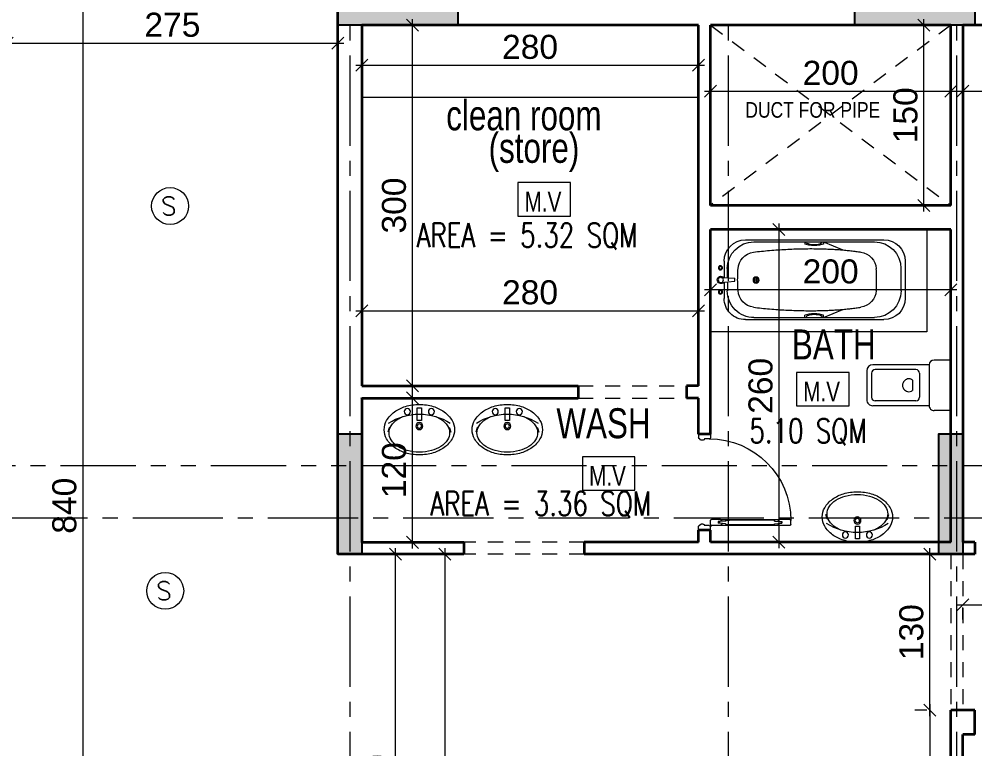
# Model space of a CAD drawing. Header units: millimetres. Extents: x -11627 to -10952, y 10244 to 10588.
# Drawn here: x -11312.36 to -11304.41, y 10455 to 10461.08 of the extents above; entities that cross this region are included whole.
import ezdxf

# ---------------------------------------------------------------- set-up
doc = ezdxf.new("R2010")
doc.units = ezdxf.units.MM
doc.header["$PDMODE"] = 35
for name, pattern in [('DOT', [0.25, 0, -0.25]), ('GROUND FLOOR XREF - option 3$0$FATHER FR$0$CENTER2', [1.125, 0.75, -0.125, 0.125, -0.125]), ('HIDDEN2', [0.1875, 0.125, -0.0625]), ('PHANTOM2', [1.25, 0.625, -0.125, 0.125, -0.125, 0.125, -0.125])]:
    doc.linetypes.add(name, pattern=pattern)
doc.layers.get('0').update_dxf_attribs({"lineweight": 5})
doc.layers.get('DEFPOINTS').update_dxf_attribs({"lineweight": 5})
for name, color, linetype, lineweight in [('A-AXIS LINE', 8, 'GROUND FLOOR XREF - option 3$0$FATHER FR$0$CENTER2', 0), ('A-FIXTURES', 8, 'Continuous', 0), ('A-GEN DIMS INTERNAL', 86, 'Continuous', 5), ('A-TEXT', 3, 'Continuous', 13), ('DIM IN', 191, 'Continuous', 5), ('DOORS', 30, 'Continuous', 9), ('FIRE', 2, 'Continuous', 5), ('hidden', 251, 'HIDDEN2', 5), ('PRO', 233, 'Continuous', 0), ('S-COL HATCH', 5, 'Continuous', 15), ('SANIT', 241, 'Continuous', 0), ('SECTION', 3, 'PHANTOM2', 5), ('SYMBOLS LEVEL', 233, 'Continuous', 5), ('text1', 32, 'Continuous', 9), ('WALLS', 4, 'Continuous', 35)]:
    doc.layers.add(name, color=color, linetype=linetype, lineweight=lineweight)
for name, color, linetype in [('A-SECTION LINE', 230, 'GROUND FLOOR XREF - option 3$0$FATHER FR$0$CENTER2'), ('CivilDefense', 2, 'Continuous'), ('col1', 6, 'Continuous')]:
    doc.layers.add(name, color=color, linetype=linetype)
doc.styles.add('GROUND FLOOR XREF - option 3$0$STYLE1', font='arial.ttf', dxfattribs={"height": 0.2})
doc.styles.add('ROMANS', font='romans.shx', dxfattribs={"width": 0.85})
doc.styles.add('SIMPLEX', font='romans.shx', dxfattribs={"width": 0.75})
doc.styles.add('TEXTS', font='arial.ttf', dxfattribs={"width": 0.8})
doc.dimstyles.new('DIM 100', dxfattribs={"dimtxt": 0.2, "dimasz": 0.1, "dimexe": 0.15, "dimexo": 0.2, "dimgap": 0.05, "dimtad": 1, "dimdec": 0, "dimlfac": 100, "dimzin": 1, "dimdsep": 46, "dimtxsty": 'GROUND FLOOR XREF - option 3$0$STYLE1', "dimblk": 'OBLIQUE', "dimcen": 0.02, "dimdle": 0.05, "dimclrd": 256, "dimclre": 6, "dimclrt": 3, "dimadec": 1, "dimazin": 0, "dimtfac": 0.9, "dimtdec": 0, "dimtix": 1, "dimtofl": 0, "dimtmove": 2, "dimatfit": 3, "dimldrblk": 'ARCHTICK', "dimfxl": 1, "dimtolj": 1, "dimtzin": 12, "dimlwd": -1, "dimlwe": -1, "dimarcsym": 0})

# ---------------------------------------------------------------- blocks, each defined once
blk = doc.blocks.new('_Oblique')
at = {"color": 0, "linetype": 'ByBlock', "lineweight": -2}
blk.add_line((-0.5, -0.5), (0.5, 0.5), dxfattribs=at)
blk = doc.blocks.new('*D974')
at = {"layer": 'A-GEN DIMS INTERNAL', "transparency": 16777216}
blk.add_line((-11308.8159, 10456.6756), (-11308.8159, 10450.3756), dxfattribs=at)
at = {"layer": 'A-GEN DIMS INTERNAL', "color": 6, "linetype": 'DOT', "transparency": 16777216}
for p, q in [((-11308.6505, 10456.6256), (-11308.9659, 10456.6256)), ((-11308.8184, 10450.4256), (-11308.6659, 10450.4256))]:
    blk.add_line(p, q, dxfattribs=at)
at = {"layer": 'DEFPOINTS', "color": 0, "transparency": 16777216}
for p in [(-11308.4505, 10456.6256), (-11309.0184, 10450.4256), (-11308.8159, 10450.4256)]:
    blk.add_point(p, dxfattribs=at)
at = {"layer": 'A-GEN DIMS INTERNAL', "transparency": 16777216, "xscale": 0.1, "yscale": 0.1, "zscale": 0.1}
for p, rotation in [((-11308.8159, 10456.6256), 90), ((-11308.8159, 10450.4256), 270)]:
    blk.add_blockref('_Oblique', p, dxfattribs=dict(at, rotation=rotation))
at = {"layer": 'A-GEN DIMS INTERNAL', "color": 3, "transparency": 16777216, "insert": (-11308.968, 10453.5256), "char_height": 0.2, "attachment_point": 5, "rotation": 90, "style": 'GROUND FLOOR XREF - option 3$0$STYLE1'}
blk.add_mtext('\\A1;620', dxfattribs=at)
blk = doc.blocks.new('_ArchTick')
at = {"color": 0, "linetype": 'ByBlock', "const_width": 0.15}
blk.add_lwpolyline([(-0.5, -0.5), (0.5, 0.5)], dxfattribs=at)
blk = doc.blocks.new('*D1005')
at = {"layer": 'A-GEN DIMS INTERNAL', "transparency": 16777216}
blk.add_line((-11304.7814, 10455.3756), (-11304.7814, 10450.3756), dxfattribs=at)
at = {"layer": 'A-GEN DIMS INTERNAL', "color": 6, "linetype": 'DOT', "transparency": 16777216}
for p, q in [((-11304.8061, 10455.3256), (-11304.9314, 10455.3256)), ((-11304.8061, 10450.4256), (-11304.9314, 10450.4256))]:
    blk.add_line(p, q, dxfattribs=at)
at = {"layer": 'DEFPOINTS', "color": 0, "transparency": 16777216}
for p in [(-11304.6061, 10455.3256), (-11304.7814, 10450.4256), (-11304.6061, 10450.4256)]:
    blk.add_point(p, dxfattribs=at)
at = {"layer": 'A-GEN DIMS INTERNAL', "transparency": 16777216, "xscale": 0.1, "yscale": 0.1, "zscale": 0.1}
for p, rotation in [((-11304.7814, 10455.3256), 90), ((-11304.7814, 10450.4256), 270)]:
    blk.add_blockref('_Oblique', p, dxfattribs=dict(at, rotation=rotation))
at = {"layer": 'A-GEN DIMS INTERNAL', "color": 3, "transparency": 16777216, "insert": (-11304.9335, 10452.8756), "char_height": 0.2, "attachment_point": 5, "rotation": 90, "style": 'GROUND FLOOR XREF - option 3$0$STYLE1'}
blk.add_mtext('\\A1;490', dxfattribs=at)
blk = doc.blocks.new('*D1010')
at = {"layer": 'A-GEN DIMS INTERNAL', "color": 6, "linetype": 'DOT', "transparency": 16777216}
for p, q in [((-11312.4561, 10461.0057), (-11312.4561, 10460.7252)), ((-11309.7061, 10460.85), (-11309.7061, 10460.7252))]:
    blk.add_line(p, q, dxfattribs=at)
at = {"layer": 'A-GEN DIMS INTERNAL', "transparency": 16777216}
blk.add_line((-11312.5061, 10460.8752), (-11309.6561, 10460.8752), dxfattribs=at)
at = {"layer": 'DEFPOINTS', "color": 0, "transparency": 16777216}
for p in [(-11312.4561, 10461.2057), (-11309.7061, 10461.05), (-11309.7061, 10460.8752)]:
    blk.add_point(p, dxfattribs=at)
at = {"layer": 'A-GEN DIMS INTERNAL', "transparency": 16777216, "xscale": 0.1, "yscale": 0.1, "zscale": 0.1, "rotation": 180}
blk.add_blockref('_Oblique', (-11312.4561, 10460.8752), dxfattribs=at)
at = {"layer": 'A-GEN DIMS INTERNAL', "transparency": 16777216, "xscale": 0.1, "yscale": 0.1, "zscale": 0.1}
blk.add_blockref('_Oblique', (-11309.7061, 10460.8752), dxfattribs=at)
at = {"layer": 'A-GEN DIMS INTERNAL', "color": 3, "transparency": 16777216, "insert": (-11311.0811, 10461.0273), "char_height": 0.2, "attachment_point": 5, "style": 'GROUND FLOOR XREF - option 3$0$STYLE1'}
blk.add_mtext('\\A1;275', dxfattribs=at)
blk = doc.blocks.new('*D1011')
at = {"layer": 'A-GEN DIMS INTERNAL', "color": 6, "linetype": 'DOT', "transparency": 16777216}
for p, q in [((-11309.5061, 10460.9918), (-11309.5061, 10460.5415)), ((-11306.7061, 10460.7117), (-11306.7061, 10460.5415))]:
    blk.add_line(p, q, dxfattribs=at)
at = {"layer": 'A-GEN DIMS INTERNAL', "transparency": 16777216}
blk.add_line((-11309.5561, 10460.6915), (-11306.6561, 10460.6915), dxfattribs=at)
at = {"layer": 'DEFPOINTS', "color": 0, "transparency": 16777216}
for p in [(-11309.5061, 10461.1918), (-11306.7061, 10460.9117), (-11306.7061, 10460.6915)]:
    blk.add_point(p, dxfattribs=at)
at = {"layer": 'A-GEN DIMS INTERNAL', "transparency": 16777216, "xscale": 0.1, "yscale": 0.1, "zscale": 0.1, "rotation": 180}
blk.add_blockref('_Oblique', (-11309.5061, 10460.6915), dxfattribs=at)
at = {"layer": 'A-GEN DIMS INTERNAL', "transparency": 16777216, "xscale": 0.1, "yscale": 0.1, "zscale": 0.1}
blk.add_blockref('_Oblique', (-11306.7061, 10460.6915), dxfattribs=at)
at = {"layer": 'A-GEN DIMS INTERNAL', "color": 3, "transparency": 16777216, "insert": (-11308.1061, 10460.8436), "char_height": 0.2, "attachment_point": 5, "style": 'GROUND FLOOR XREF - option 3$0$STYLE1'}
blk.add_mtext('\\A1;280', dxfattribs=at)
blk = doc.blocks.new('*D1018')
at = {"layer": 'A-GEN DIMS INTERNAL', "color": 6, "linetype": 'DOT', "transparency": 16777216}
for p, q in [((-11306.6061, 10460.8256), (-11306.6061, 10460.3252)), ((-11304.6061, 10460.8256), (-11304.6061, 10460.3252))]:
    blk.add_line(p, q, dxfattribs=at)
at = {"layer": 'A-GEN DIMS INTERNAL', "transparency": 16777216}
blk.add_line((-11306.6561, 10460.4752), (-11304.5561, 10460.4752), dxfattribs=at)
at = {"layer": 'DEFPOINTS', "color": 0, "transparency": 16777216}
for p in [(-11306.6061, 10461.0256), (-11304.6061, 10461.0256), (-11304.6061, 10460.4752)]:
    blk.add_point(p, dxfattribs=at)
at = {"layer": 'A-GEN DIMS INTERNAL', "transparency": 16777216, "xscale": 0.1, "yscale": 0.1, "zscale": 0.1, "rotation": 180}
blk.add_blockref('_Oblique', (-11306.6061, 10460.4752), dxfattribs=at)
at = {"layer": 'A-GEN DIMS INTERNAL', "transparency": 16777216, "xscale": 0.1, "yscale": 0.1, "zscale": 0.1}
blk.add_blockref('_Oblique', (-11304.6061, 10460.4752), dxfattribs=at)
at = {"layer": 'A-GEN DIMS INTERNAL', "color": 3, "transparency": 16777216, "insert": (-11305.6061, 10460.6273), "char_height": 0.2, "attachment_point": 5, "style": 'GROUND FLOOR XREF - option 3$0$STYLE1'}
blk.add_mtext('\\A1;200', dxfattribs=at)
blk = doc.blocks.new('*D1019')
at = {"layer": 'A-GEN DIMS INTERNAL', "transparency": 16777216}
blk.add_line((-11306.0361, 10459.3756), (-11306.0361, 10456.6736), dxfattribs=at)
at = {"layer": 'A-GEN DIMS INTERNAL', "color": 6, "linetype": 'DOT', "transparency": 16777216}
for p, q in [((-11306.4061, 10459.3256), (-11305.8861, 10459.3256)), ((-11306.4061, 10456.7236), (-11305.8861, 10456.7236))]:
    blk.add_line(p, q, dxfattribs=at)
at = {"layer": 'DEFPOINTS', "color": 0, "transparency": 16777216}
for p in [(-11306.6061, 10459.3256), (-11306.6061, 10456.7236), (-11306.0361, 10456.7236)]:
    blk.add_point(p, dxfattribs=at)
at = {"layer": 'A-GEN DIMS INTERNAL', "transparency": 16777216, "xscale": 0.1, "yscale": 0.1, "zscale": 0.1}
for p, rotation in [((-11306.0361, 10459.3256), 90), ((-11306.0361, 10456.7236), 270)]:
    blk.add_blockref('_Oblique', p, dxfattribs=dict(at, rotation=rotation))
at = {"layer": 'A-GEN DIMS INTERNAL', "color": 3, "transparency": 16777216, "insert": (-11306.1882, 10458.0246), "char_height": 0.2, "attachment_point": 5, "rotation": 90, "style": 'GROUND FLOOR XREF - option 3$0$STYLE1'}
blk.add_mtext('\\A1;260', dxfattribs=at)
blk = doc.blocks.new('*D1020')
at = {"layer": 'A-GEN DIMS INTERNAL', "color": 6, "linetype": 'DOT', "transparency": 16777216}
for p, q in [((-11306.606, 10459.2662), (-11306.606, 10458.6732)), ((-11304.606, 10459.2662), (-11304.606, 10458.6732))]:
    blk.add_line(p, q, dxfattribs=at)
at = {"layer": 'A-GEN DIMS INTERNAL', "transparency": 16777216}
blk.add_line((-11304.556, 10458.8232), (-11306.656, 10458.8232), dxfattribs=at)
at = {"layer": 'DEFPOINTS', "color": 0, "transparency": 16777216}
for p in [(-11306.606, 10459.4662), (-11304.606, 10459.4662), (-11306.606, 10458.8232)]:
    blk.add_point(p, dxfattribs=at)
at = {"layer": 'A-GEN DIMS INTERNAL', "transparency": 16777216, "xscale": 0.1, "yscale": 0.1, "zscale": 0.1, "rotation": 180}
blk.add_blockref('_Oblique', (-11306.606, 10458.8232), dxfattribs=at)
at = {"layer": 'A-GEN DIMS INTERNAL', "transparency": 16777216, "xscale": 0.1, "yscale": 0.1, "zscale": 0.1}
blk.add_blockref('_Oblique', (-11304.606, 10458.8232), dxfattribs=at)
at = {"layer": 'A-GEN DIMS INTERNAL', "color": 3, "transparency": 16777216, "insert": (-11305.606, 10458.9753), "char_height": 0.2, "attachment_point": 5, "style": 'GROUND FLOOR XREF - option 3$0$STYLE1'}
blk.add_mtext('\\A1;200', dxfattribs=at)
blk = doc.blocks.new('A$C29A4714D')
at = {"layer": 'SYMBOLS LEVEL'}
for p, q in [((-0.21, 0), (-0.21, -0.14)), ((-0.21, 0), (0.21, 0)), ((0.21, 0), (0.21, -0.14)), ((-0.17, -0.18), (0.17, -0.18)), ((-0.17, -0.18), (-0.17, -0.65)), ((0.17, -0.18), (0.17, -0.65)), ((-0.13, -0.29), (-0.13, -0.63)), ((-0.1, -0.26), (0.1, -0.26)), ((0.13, -0.29), (0.13, -0.63)), ((-0.0439, -0.3185), (0.0439, -0.3185)), ((-0.12, -0.7), (0.12, -0.7)), ((-0.1, -0.66), (0.1, -0.66))]:
    blk.add_line(p, q, dxfattribs=at)
blk.add_lwpolyline([(-0.0439, -0.3185, 0.054167), (-0.0494, -0.3285, 0.099427), (-0.0535, -0.3488, 0.099427), (-0.0494, -0.369, 0.098874), (-0.0378, -0.3862, 0.098102), (-0.0205, -0.3977, 0.097563), (0, -0.4017, 0.097563), (0.0205, -0.3977, 0.098102), (0.0378, -0.3862, 0.098874), (0.0494, -0.369, 0.099427), (0.0535, -0.3488, 0.099427), (0.0494, -0.3285, 0.054167), (0.0439, -0.3185, 0.098102)], format="xyb", dxfattribs=at)
for centre, radius, start, end in [((-0.17, -0.14), 0.04, 180, 270), ((0.17, -0.14), 0.04, 270, 0), ((-0.1, -0.29), 0.03, 90, 180), ((0.1, -0.29), 0.03, 0, 90), ((-0.1, -0.63), 0.03, 180, 270), ((0.1, -0.63), 0.03, 270, 0), ((-0.12, -0.65), 0.05, 180, 270), ((0.12, -0.65), 0.05, 270, 0)]:
    blk.add_arc(centre, radius, start, end, dxfattribs=at)
blk = doc.blocks.new('A$C1227080D')
at = {"layer": 'SYMBOLS LEVEL'}
blk.add_lwpolyline([(0.2925, 0.21, 0.131574), (0.272, 0.2865, 0.10661), (0.2068, 0.3585, 0.083598), (0.1157, 0.4032, 0.07239), (0, 0.42, 0.07239), (-0.1157, 0.4032, 0.083598), (-0.2068, 0.3585, 0.10661), (-0.272, 0.2865, 0.131574), (-0.2925, 0.21, 0.131574), (-0.272, 0.1335, 0.10661), (-0.2068, 0.0615, 0.083598), (-0.1157, 0.0168, 0.07239), (0, 0, 0.07239), (0.1157, 0.0168, 0.083598), (0.2068, 0.0615, 0.10661), (0.272, 0.1335, 0.131574)], format="xyb", close=True, dxfattribs=at)
for points in [[(0.1391, 0.1014, 0.040392), (0.1783, 0.1222, 0.107175), (0.2351, 0.1787, 0.144796), (0.2521, 0.2361, 0.144796), (0.2351, 0.2935, 0.107175), (0.1783, 0.35, 0.077612), (0.1006, 0.384, 0.064769), (0, 0.3971, 0.064769), (-0.1006, 0.384, 0.077612), (-0.1783, 0.35, 0.107175), (-0.2351, 0.2935, 0.144796), (-0.2521, 0.2361, 0.144796), (-0.2351, 0.1787, 0.107175), (-0.1783, 0.1222, 0.040392), (-0.1391, 0.1014, 0.064769)], [(-0.2565, 0.1567, 0.147437), (0, 0.0807, 0.147437), (0.2565, 0.1567)]]:
    blk.add_lwpolyline(points, format="xyb", dxfattribs=at)
for points in [[(-0.241, 0.1891), (-0.2508, 0.1945), (-0.2625, 0.2296)], [(0.241, 0.1891), (0.2508, 0.1945), (0.2625, 0.2296)]]:
    blk.add_lwpolyline(points, dxfattribs=at)
blk.add_lwpolyline([(-0.0171, 0.1345), (-0.0171, 0.0278), (0.0171, 0.0278), (0.0171, 0.1345)], close=True, dxfattribs=at)
for centre, radius in [((0, 0.18), 0.0297), ((0, 0.18), 0.018), ((-0.1, 0.06), 0.0251), ((0.1, 0.06), 0.0251)]:
    blk.add_circle(centre, radius, dxfattribs=at)
blk = doc.blocks.new('*D1023')
at = {"layer": 'A-GEN DIMS INTERNAL', "color": 6, "linetype": 'DOT', "transparency": 16777216}
for p, q in [((-11304.5061, 10456.0807), (-11304.5061, 10456.3538)), ((-11303.3061, 10456.1612), (-11303.3061, 10456.3538))]:
    blk.add_line(p, q, dxfattribs=at)
at = {"layer": 'A-GEN DIMS INTERNAL', "transparency": 16777216}
for p, q in [((-11304.5561, 10456.2038), (-11304.1673, 10456.2038)), ((-11303.2561, 10456.2038), (-11303.6449, 10456.2038))]:
    blk.add_line(p, q, dxfattribs=at)
at = {"layer": 'DEFPOINTS', "color": 0, "transparency": 16777216}
for p in [(-11304.5061, 10456.2038), (-11303.3061, 10455.9612), (-11304.5061, 10455.8807)]:
    blk.add_point(p, dxfattribs=at)
at = {"layer": 'A-GEN DIMS INTERNAL', "transparency": 16777216, "xscale": 0.1, "yscale": 0.1, "zscale": 0.1, "rotation": 180}
blk.add_blockref('_Oblique', (-11304.5061, 10456.2038), dxfattribs=at)
at = {"layer": 'A-GEN DIMS INTERNAL', "transparency": 16777216, "xscale": 0.1, "yscale": 0.1, "zscale": 0.1}
blk.add_blockref('_Oblique', (-11303.3061, 10456.2038), dxfattribs=at)
at = {"layer": 'A-GEN DIMS INTERNAL', "color": 3, "transparency": 16777216, "insert": (-11303.9061, 10456.3038), "char_height": 0.2, "attachment_point": 5, "style": 'GROUND FLOOR XREF - option 3$0$STYLE1'}
blk.add_mtext('\\A1;120', dxfattribs=at)
blk = doc.blocks.new('*D1024')
at = {"layer": 'A-GEN DIMS INTERNAL', "color": 6, "linetype": 'DOT', "transparency": 16777216}
for p, q in [((-11309.0748, 10461.0256), (-11309.2351, 10461.0256)), ((-11309.0748, 10458.0236), (-11309.2351, 10458.0236))]:
    blk.add_line(p, q, dxfattribs=at)
at = {"layer": 'A-GEN DIMS INTERNAL', "transparency": 16777216}
blk.add_line((-11309.0851, 10457.9736), (-11309.0851, 10461.0756), dxfattribs=at)
at = {"layer": 'DEFPOINTS', "color": 0, "transparency": 16777216}
for p in [(-11309.0851, 10461.0256), (-11308.8748, 10461.0256), (-11308.8748, 10458.0236)]:
    blk.add_point(p, dxfattribs=at)
at = {"layer": 'A-GEN DIMS INTERNAL', "transparency": 16777216, "xscale": 0.1, "yscale": 0.1, "zscale": 0.1}
for p, rotation in [((-11309.0851, 10461.0256), 90), ((-11309.0851, 10458.0236), 270)]:
    blk.add_blockref('_Oblique', p, dxfattribs=dict(at, rotation=rotation))
at = {"layer": 'A-GEN DIMS INTERNAL', "color": 3, "transparency": 16777216, "insert": (-11309.2373, 10459.5246), "char_height": 0.2, "attachment_point": 5, "rotation": 90, "style": 'GROUND FLOOR XREF - option 3$0$STYLE1'}
blk.add_mtext('\\A1;300', dxfattribs=at)
blk = doc.blocks.new('*D1025')
at = {"layer": 'A-GEN DIMS INTERNAL', "transparency": 16777216}
blk.add_line((-11304.7814, 10455.2756), (-11304.7814, 10456.6756), dxfattribs=at)
at = {"layer": 'A-GEN DIMS INTERNAL', "color": 6, "linetype": 'DOT', "transparency": 16777216}
for p, q in [((-11304.8061, 10456.6256), (-11304.9314, 10456.6256)), ((-11304.8061, 10455.3256), (-11304.9314, 10455.3256))]:
    blk.add_line(p, q, dxfattribs=at)
at = {"layer": 'DEFPOINTS', "color": 0, "transparency": 16777216}
for p in [(-11304.7814, 10456.6256), (-11304.6061, 10456.6256), (-11304.6061, 10455.3256)]:
    blk.add_point(p, dxfattribs=at)
at = {"layer": 'A-GEN DIMS INTERNAL', "transparency": 16777216, "xscale": 0.1, "yscale": 0.1, "zscale": 0.1}
for p, rotation in [((-11304.7814, 10456.6256), 90), ((-11304.7814, 10455.3256), 270)]:
    blk.add_blockref('_Oblique', p, dxfattribs=dict(at, rotation=rotation))
at = {"layer": 'A-GEN DIMS INTERNAL', "color": 3, "transparency": 16777216, "insert": (-11304.9336, 10455.9756), "char_height": 0.2, "attachment_point": 5, "rotation": 90, "style": 'GROUND FLOOR XREF - option 3$0$STYLE1'}
blk.add_mtext('\\A1;130', dxfattribs=at)
blk = doc.blocks.new('*D1026')
at = {"layer": 'A-GEN DIMS INTERNAL', "transparency": 16777216}
blk.add_line((-11309.0851, 10456.673), (-11309.0851, 10457.9736), dxfattribs=at)
at = {"layer": 'A-GEN DIMS INTERNAL', "color": 6, "linetype": 'DOT', "transparency": 16777216}
for p, q in [((-11309.0371, 10457.9236), (-11308.9351, 10457.9236)), ((-11309.1372, 10456.723), (-11308.9351, 10456.723))]:
    blk.add_line(p, q, dxfattribs=at)
at = {"layer": 'DEFPOINTS', "color": 0, "transparency": 16777216}
for p in [(-11309.2371, 10457.9236), (-11309.0851, 10457.9236), (-11309.3372, 10456.723)]:
    blk.add_point(p, dxfattribs=at)
at = {"layer": 'A-GEN DIMS INTERNAL', "transparency": 16777216, "xscale": 0.1, "yscale": 0.1, "zscale": 0.1}
for p, rotation in [((-11309.0851, 10457.9236), 90), ((-11309.0851, 10456.723), 270)]:
    blk.add_blockref('_Oblique', p, dxfattribs=dict(at, rotation=rotation))
at = {"layer": 'A-GEN DIMS INTERNAL', "color": 3, "transparency": 16777216, "insert": (-11309.2372, 10457.3233), "char_height": 0.2, "attachment_point": 5, "rotation": 90, "style": 'GROUND FLOOR XREF - option 3$0$STYLE1'}
blk.add_mtext('\\A1;120', dxfattribs=at)
blk = doc.blocks.new('D-P-10-80')
at = {"color": 0}
for p, q in [((0.04, 0.76), (0.04, 0.6753)), ((0.05, 0.77), (0.08, 0.77)), ((0.09, 0.76), (0.09, 0.6753)), ((0.043, 0.6753), (0.04, 0.6753)), ((0.04, 0.6753), (0.04, 0.1853)), ((0.0542, 0.6339), (0.0577, 0.6853)), ((0.0559, 0.6657), (0.0578, 0.6953)), ((0.0723, 0.6853), (0.0577, 0.6853)), ((0.0722, 0.6953), (0.0578, 0.6953)), ((0.0741, 0.6657), (0.0722, 0.6953)), ((0.0758, 0.6339), (0.0723, 0.6853)), ((0.087, 0.6753), (0.09, 0.6753)), ((0.09, 0.1853), (0.09, 0.6753)), ((0.0462, 0.6273), (0.0462, 0.2333)), ((0.0477, 0.6273), (0.0462, 0.6273)), ((0.0823, 0.6273), (0.0837, 0.6273)), ((0.0837, 0.6273), (0.0837, 0.2333)), ((0.0462, 0.2333), (0.0462, 0.2594)), ((0.0837, 0.2333), (0.0837, 0.2594)), ((0.043, 0.1853), (0.04, 0.1853)), ((0.04, 0.1853), (0.04, 0.11)), ((0.0477, 0.2333), (0.0462, 0.2333)), ((0.0542, 0.2267), (0.0577, 0.1753)), ((0.0559, 0.1949), (0.0578, 0.1653)), ((0.0723, 0.1753), (0.0577, 0.1753)), ((0.0722, 0.1653), (0.0578, 0.1653)), ((0.0741, 0.1949), (0.0722, 0.1653)), ((0.0758, 0.2267), (0.0723, 0.1753)), ((0.0823, 0.2333), (0.0837, 0.2333)), ((0.087, 0.1853), (0.09, 0.1853)), ((0.09, 0.1853), (0.09, 0.11)), ((0, 0.1), (0.03, 0.1)), ((0, 0.1), (0, 0)), ((0.0275, 0.1015), (0.0275, 0.101)), ((0.0285, 0.1025), (0.0365, 0.1025)), ((0.0285, 0.1), (0.0375, 0.1)), ((0.0332, 0.1025), (0.0355, 0.1025)), ((0.0365, 0.1025), (0.0348, 0.1025)), ((0.0375, 0.1115), (0.0375, 0.1035)), ((0.0375, 0.1045), (0.0375, 0.1035)), ((0.0418, 0.1025), (0.0375, 0.1025)), ((0.0375, 0.1025), (0.0375, 0.0981)), ((0.0385, 0.1125), (0.039, 0.1125)), ((0.04, 0.1115), (0.04, 0.1025)), ((0.04, 0.09), (0.04, 0.05)), ((0.05, 0.1), (0.08, 0.1)), ((0.76, 0.09), (0.76, 0.05)), ((0.8, 0.1), (0.77, 0.1)), ((0.8, 0.1), (0.8, 0)), ((0, 0), (0.03, 0)), ((0.04, 0.05), (0.04, 0.05)), ((0.04, 0.013), (0.04, 0.01)), ((0.05, 0.04), (0.05, 0.023)), ((0.75, 0.04), (0.75, 0.023)), ((0.76, 0.05), (0.76, 0.05)), ((0.76, 0.013), (0.76, 0.01)), ((0.8, 0), (0.77, 0))]:
    blk.add_line(p, q, dxfattribs=at)
for radius in [0.00367, 0.00201]:
    blk.add_circle((0.0375, 0.1025), radius, dxfattribs=at)
for centre, radius, start, end in [((0.05, 0.76), 0.01, 90, 180), ((0.08, 0.76), 0.01, 0, 90), ((0.08, 0.09), 0.68, 0, 90), ((0.053, 0.6753), 0.01, 180, 286.63777), ((0.077, 0.6753), 0.01, 253.36223, 0), ((0.0542, 0.6273), 0.00659, 89.38142, 180.00035), ((0.0757, 0.6273), 0.00659, 359.9999, 90.61858), ((0.053, 0.1853), 0.01, 73.36223, 180), ((0.0542, 0.2333), 0.00659, 179.99965, 270.61858), ((0.077, 0.1853), 0.01, 0, 106.63777), ((0.0757, 0.2333), 0.00659, 269.38142, 0.0001), ((0.0285, 0.1015), 0.001, 90, 180), ((0.0285, 0.101), 0.001, 180, 270), ((0.03, 0.09), 0.01, 0, 90), ((0.0365, 0.1035), 0.001, 270, 0), ((0.0385, 0.1115), 0.001, 90, 180), ((0.0375, 0.1025), 0.0025, 270, 0), ((0.039, 0.1115), 0.001, 0, 90), ((0.05, 0.11), 0.01, 180, 270), ((0.08, 0.11), 0.01, 270, 0), ((0.77, 0.09), 0.01, 90, 180), ((0.03, 0.01), 0.01, 270, 0), ((0.04, 0.04), 0.01, 0, 90), ((0.04, 0.023), 0.01, 270, 0), ((0.76, 0.04), 0.01, 90, 180), ((0.76, 0.023), 0.01, 180, 270), ((0.77, 0.01), 0.01, 180, 270)]:
    blk.add_arc(centre, radius, start, end, dxfattribs=at)
blk = doc.blocks.new('*D1027')
at = {"layer": 'A-GEN DIMS INTERNAL', "color": 6, "linetype": 'DOT', "transparency": 16777216}
for p, q in [((-11304.5061, 10460.8256), (-11304.5061, 10460.3252)), ((-11300.5061, 10460.8256), (-11300.5061, 10460.3252))]:
    blk.add_line(p, q, dxfattribs=at)
at = {"layer": 'A-GEN DIMS INTERNAL', "transparency": 16777216}
blk.add_line((-11304.5561, 10460.4752), (-11300.4561, 10460.4752), dxfattribs=at)
at = {"layer": 'DEFPOINTS', "color": 0, "transparency": 16777216}
for p in [(-11304.5061, 10461.0256), (-11300.5061, 10461.0256), (-11300.5061, 10460.4752)]:
    blk.add_point(p, dxfattribs=at)
at = {"layer": 'A-GEN DIMS INTERNAL', "transparency": 16777216, "xscale": 0.1, "yscale": 0.1, "zscale": 0.1, "rotation": 180}
blk.add_blockref('_Oblique', (-11304.5061, 10460.4752), dxfattribs=at)
at = {"layer": 'A-GEN DIMS INTERNAL', "transparency": 16777216, "xscale": 0.1, "yscale": 0.1, "zscale": 0.1}
blk.add_blockref('_Oblique', (-11300.5061, 10460.4752), dxfattribs=at)
at = {"layer": 'A-GEN DIMS INTERNAL', "color": 3, "transparency": 16777216, "insert": (-11302.5061, 10460.6273), "char_height": 0.2, "attachment_point": 5, "style": 'GROUND FLOOR XREF - option 3$0$STYLE1'}
blk.add_mtext('\\A1;400', dxfattribs=at)
blk = doc.blocks.new('*D1082')
at = {"layer": 'A-GEN DIMS INTERNAL', "transparency": 16777216}
blk.add_line((-11311.8268, 10461.2756), (-11311.8268, 10452.7794), dxfattribs=at)
at = {"layer": 'A-GEN DIMS INTERNAL', "color": 6, "linetype": 'DOT', "transparency": 16777216}
for p, q in [((-11312.2561, 10461.2256), (-11311.6768, 10461.2256)), ((-11312.2561, 10452.8294), (-11311.6768, 10452.8294))]:
    blk.add_line(p, q, dxfattribs=at)
at = {"layer": 'DEFPOINTS', "color": 0, "transparency": 16777216}
for p in [(-11312.4561, 10461.2256), (-11312.4561, 10452.8294), (-11311.8268, 10452.8294)]:
    blk.add_point(p, dxfattribs=at)
at = {"layer": 'A-GEN DIMS INTERNAL', "transparency": 16777216, "xscale": 0.1, "yscale": 0.1, "zscale": 0.1}
for p, rotation in [((-11311.8268, 10461.2256), 90), ((-11311.8268, 10452.8294), 270)]:
    blk.add_blockref('_Oblique', p, dxfattribs=dict(at, rotation=rotation))
at = {"layer": 'A-GEN DIMS INTERNAL', "color": 3, "transparency": 16777216, "insert": (-11311.9789, 10457.0275), "char_height": 0.2, "attachment_point": 5, "rotation": 90, "style": 'GROUND FLOOR XREF - option 3$0$STYLE1'}
blk.add_mtext('\\A1;840', dxfattribs=at)
blk = doc.blocks.new('*D1090')
at = {"layer": 'A-GEN DIMS INTERNAL', "transparency": 16777216}
blk.add_line((-11309.2252, 10452.7794), (-11309.2252, 10456.6756), dxfattribs=at)
at = {"layer": 'A-GEN DIMS INTERNAL', "color": 6, "linetype": 'DOT', "transparency": 16777216}
for p, q in [((-11309.3061, 10456.6256), (-11309.0752, 10456.6256)), ((-11309.3061, 10452.8294), (-11309.0752, 10452.8294))]:
    blk.add_line(p, q, dxfattribs=at)
at = {"layer": 'DEFPOINTS', "color": 0, "transparency": 16777216}
for p in [(-11309.5061, 10456.6256), (-11309.2252, 10456.6256), (-11309.5061, 10452.8294)]:
    blk.add_point(p, dxfattribs=at)
at = {"layer": 'A-GEN DIMS INTERNAL', "transparency": 16777216, "xscale": 0.1, "yscale": 0.1, "zscale": 0.1}
for p, rotation in [((-11309.2252, 10456.6256), 90), ((-11309.2252, 10452.8294), 270)]:
    blk.add_blockref('_Oblique', p, dxfattribs=dict(at, rotation=rotation))
at = {"layer": 'A-GEN DIMS INTERNAL', "color": 3, "transparency": 16777216, "insert": (-11309.3774, 10454.7275), "char_height": 0.2, "attachment_point": 5, "rotation": 90, "style": 'GROUND FLOOR XREF - option 3$0$STYLE1'}
blk.add_mtext('\\A1;380', dxfattribs=at)
blk = doc.blocks.new('*D1096')
at = {"layer": 'A-GEN DIMS INTERNAL', "color": 6, "linetype": 'DOT', "transparency": 16777216}
for p, q in [((-11304.8061, 10461.0256), (-11304.981, 10461.0256)), ((-11304.8061, 10459.5256), (-11304.981, 10459.5256))]:
    blk.add_line(p, q, dxfattribs=at)
at = {"layer": 'A-GEN DIMS INTERNAL', "transparency": 16777216}
blk.add_line((-11304.831, 10459.4756), (-11304.831, 10461.0756), dxfattribs=at)
at = {"layer": 'DEFPOINTS', "color": 0, "transparency": 16777216}
for p in [(-11304.831, 10461.0256), (-11304.6061, 10461.0256), (-11304.6061, 10459.5256)]:
    blk.add_point(p, dxfattribs=at)
at = {"layer": 'A-GEN DIMS INTERNAL', "transparency": 16777216, "xscale": 0.1, "yscale": 0.1, "zscale": 0.1}
for p, rotation in [((-11304.831, 10461.0256), 90), ((-11304.831, 10459.5256), 270)]:
    blk.add_blockref('_Oblique', p, dxfattribs=dict(at, rotation=rotation))
at = {"layer": 'A-GEN DIMS INTERNAL', "color": 3, "transparency": 16777216, "insert": (-11304.9831, 10460.2756), "char_height": 0.2, "attachment_point": 5, "rotation": 90, "style": 'GROUND FLOOR XREF - option 3$0$STYLE1'}
blk.add_mtext('\\A1;150', dxfattribs=at)
blk = doc.blocks.new('TGTGTGTGTGTGTG')
at = {"layer": 'A-AXIS LINE'}
for p, q in [((-11384.0867, 10474.272), (-11384.0867, 10449.6118)), ((-11380.9384, 10474.272), (-11380.9384, 10449.6118)), ((-11379.0385, 10474.272), (-11379.0385, 10449.6118)), ((-11398.2667, 10456.9256), (-11373.8915, 10456.9256))]:
    blk.add_line(p, q, dxfattribs=at)
blk = doc.blocks.new('SDADADAA')
at = {"layer": 'PRO'}
for p, q in [((49.6527, 20.3426), (49.6527, 19.4426)), ((49.6527, 20.3426), (49.6527, 19.4426)), ((51.5527, 20.3426), (49.6527, 20.3426)), ((51.5527, 19.4426), (51.5527, 20.3426)), ((51.2451, 20.2522), (50.0291, 20.2522)), ((51.1703, 20.2335), (50.1132, 20.2335)), ((50.5587, 20.2335), (50.3904, 20.1624)), ((50.5587, 20.2335), (50.5587, 20.2143)), ((50.5726, 20.2335), (50.5726, 20.2308)), ((50.7109, 20.2335), (50.7109, 20.2308)), ((50.7248, 20.2335), (50.7248, 20.2143)), ((49.842, 20.0651), (49.842, 19.7377)), ((51.4322, 20.0651), (51.4322, 19.9204)), ((49.8794, 19.9996), (49.8794, 19.8032)), ((51.4041, 19.9996), (51.4041, 19.9189)), ((51.1244, 19.8977), (51.1781, 19.8977)), ((51.1513, 19.9246), (51.1513, 19.8708)), ((51.4618, 19.9221), (51.3386, 19.9153)), ((51.461, 19.8764), (51.3386, 19.8872)), ((51.4041, 19.8814), (51.4041, 19.8032)), ((51.4322, 19.8789), (51.4322, 19.7377)), ((50.5587, 19.5694), (50.3904, 19.6405)), ((50.7359, 19.5694), (50.1132, 19.5694)), ((50.5587, 19.5694), (50.5587, 19.5885)), ((50.5726, 19.5694), (50.5726, 19.5721)), ((50.7109, 19.5694), (50.7109, 19.5721)), ((50.7248, 19.5694), (50.7248, 19.5885)), ((51.1703, 19.5694), (50.7353, 19.5694)), ((50.7359, 19.5506), (50.0291, 19.5506)), ((51.2451, 19.5506), (50.7353, 19.5506)), ((49.6527, 19.4426), (51.5527, 19.4426))]:
    blk.add_line(p, q, dxfattribs=at)
for centre, radius in [((51.4643, 20.0057), 0.0185), ((51.4643, 20.0057), 0.0129), ((51.1513, 19.8977), 0.0269), ((51.1513, 19.8977), 0.0185), ((51.461, 19.8996), 0.0232), ((51.4643, 19.7935), 0.0185), ((51.4643, 19.7935), 0.0129)]:
    blk.add_circle(centre, radius, dxfattribs=at)
for centre, radius, start, end in [((50.0291, 20.0651), 0.1871, 90, 180), ((50.1132, 19.9996), 0.2339, 90, 180), ((51.1703, 19.9996), 0.2339, 0, 90), ((51.2451, 20.0651), 0.1871, 0, 90), ((50.2551, 19.9866), 0.159, 98.55641, 176.08629), ((51.1515, 19.9866), 0.159, 3.91371, 81.44359), ((51.461, 19.8996), 0.0316, 221.89956, 138.0583), ((50.2551, 19.8162), 0.159, 183.91371, 261.44359), ((51.1515, 19.8162), 0.159, 278.55641, 356.08629), ((50.0291, 19.7377), 0.1871, 180, 270), ((50.1132, 19.8032), 0.2339, 180, 270), ((51.1703, 19.8032), 0.2339, 270, 0), ((51.2451, 19.7377), 0.1871, 270, 0)]:
    blk.add_arc(centre, radius, start, end, dxfattribs=at)
for centre, major_axis, ratio, start_param, end_param in [((50.6418, 20.2301), (0.0692, 0), 0.31892, 3.141593, 6.314743), ((50.6418, 20.2335), (-0.1045, 0), 0.302474, 0.651895, 2.489698), ((51.0078, 19.9014), (0, 0.6913), 0.47861, 4.691856, 4.732463)]:
    blk.add_ellipse(centre, major_axis=major_axis, ratio=ratio, start_param=start_param, end_param=end_param, dxfattribs=at)
at = {"layer": 'PRO', "extrusion": (0, 0, -1)}
for centre, major_axis, ratio, start_param, end_param in [((50.6418, 19.5694), (0.1045, 0), 0.302474, 3.793487, 5.631291), ((50.6418, 19.5728), (-0.0692, 0), 0.31892, 0, 3.173151)]:
    blk.add_ellipse(centre, major_axis=major_axis, ratio=ratio, start_param=start_param, end_param=end_param, dxfattribs=at)
at = {"layer": 'PRO'}
for points, weights in [([(51.1751, 20.1439), (50.6418, 20.2056), (50.2314, 20.1439)], [1, 0.94315169686, 1]), ([(50.0964, 19.8054), (50.0899, 19.9014), (50.0964, 19.9975)], [1, 0.992545863237, 1]), ([(51.3101, 19.8054), (51.3167, 19.9014), (51.3101, 19.9975)], [1, 0.992545863236, 1]), ([(51.1751, 19.659), (50.6418, 19.5973), (50.2314, 19.659)], [1, 0.94315169686, 1])]:
    blk.add_rational_spline(points, weights, degree=2, dxfattribs=at)
blk = doc.blocks.new('*D1101')
at = {"layer": 'A-GEN DIMS INTERNAL', "color": 6, "linetype": 'DOT', "transparency": 16777216}
for p, q in [((-11309.5061, 10458.055), (-11309.5061, 10458.7996)), ((-11306.7061, 10458.055), (-11306.7061, 10458.7996))]:
    blk.add_line(p, q, dxfattribs=at)
at = {"layer": 'A-GEN DIMS INTERNAL', "transparency": 16777216}
blk.add_line((-11309.5561, 10458.6496), (-11306.6561, 10458.6496), dxfattribs=at)
at = {"layer": 'DEFPOINTS', "color": 0, "transparency": 16777216}
for p in [(-11306.7061, 10458.6496), (-11309.5061, 10457.855), (-11306.7061, 10457.855)]:
    blk.add_point(p, dxfattribs=at)
at = {"layer": 'A-GEN DIMS INTERNAL', "transparency": 16777216, "xscale": 0.1, "yscale": 0.1, "zscale": 0.1, "rotation": 180}
blk.add_blockref('_Oblique', (-11309.5061, 10458.6496), dxfattribs=at)
at = {"layer": 'A-GEN DIMS INTERNAL', "transparency": 16777216, "xscale": 0.1, "yscale": 0.1, "zscale": 0.1}
blk.add_blockref('_Oblique', (-11306.7061, 10458.6496), dxfattribs=at)
at = {"layer": 'A-GEN DIMS INTERNAL', "color": 3, "transparency": 16777216, "insert": (-11308.1061, 10458.8017), "char_height": 0.2, "attachment_point": 5, "style": 'GROUND FLOOR XREF - option 3$0$STYLE1'}
blk.add_mtext('\\A1;280', dxfattribs=at)
blk = doc.blocks.new('1220')
at = {"layer": 'SECTION'}
blk.add_line((-11271.9711, 10187.112), (-11247.2378, 10187.112), dxfattribs=at)
blk = doc.blocks.new('gcol')
at = {"layer": 'S-COL HATCH', "linetype": 'Continuous'}
h = blk.add_hatch(color=256, dxfattribs=at)
h.dxf.hatch_style = 1
h.paths.add_polyline_path([(54.7393, 10.8), (54.7393, 11), (55.7393, 11), (55.7393, 10.8)])
h = blk.add_hatch(color=256, dxfattribs=at)
h.dxf.hatch_style = 1
h.paths.add_polyline_path([(59.0393, 10.8), (59.0393, 11), (60.0393, 11), (60.0393, 10.8)])
h = blk.add_hatch(color=256, dxfattribs=at)
h.dxf.hatch_style = 1
h.paths.add_polyline_path([(54.9393, 6.4), (54.7393, 6.4), (54.7393, 7.4), (54.9393, 7.4)])
h = blk.add_hatch(color=256, dxfattribs=at)
h.dxf.hatch_style = 1
h.paths.add_polyline_path([(59.9393, 6.4), (59.7393, 6.4), (59.7393, 7.4), (59.9393, 7.4)])
at = {"layer": 'col1'}
for points in [[(54.7393, 10.8), (54.7393, 11), (55.7393, 11), (55.7393, 10.8)], [(59.0393, 10.8), (59.0393, 11), (60.0393, 11), (60.0393, 10.8)], [(54.9393, 6.4), (54.7393, 6.4), (54.7393, 7.4), (54.9393, 7.4)], [(59.9393, 6.4), (59.7393, 6.4), (59.7393, 7.4), (59.9393, 7.4)]]:
    blk.add_lwpolyline(points, close=True, dxfattribs=at)

msp = doc.modelspace()

# ---------------------------------------------------------------- linework, layer by layer
at = {"layer": 'A-FIXTURES'}
msp.add_line((-11309.5061, 10460.4256), (-11306.7061, 10460.4256), dxfattribs=at)
at = {"layer": 'A-TEXT'}
for points in [[(-11307.77, 10459.7158), (-11308.2072, 10459.7158), (-11308.2072, 10459.4369), (-11307.77, 10459.4369)], [(-11305.4522, 10458.1367), (-11305.8894, 10458.1367), (-11305.8894, 10457.8578), (-11305.4522, 10457.8578)], [(-11307.2333, 10457.4352), (-11307.6705, 10457.4352), (-11307.6705, 10457.1563), (-11307.2333, 10457.1563)]]:
    msp.add_lwpolyline(points, close=True, dxfattribs=at)
at = {"layer": 'FIRE'}
for centre in [(-11311.1006, 10459.5207), (-11311.1407, 10456.3192)]:
    msp.add_circle(centre, 0.1535, dxfattribs=at)
at = {"layer": 'hidden'}
for p, q in [((-11306.6061, 10461.0256), (-11304.6061, 10459.5256)), ((-11304.6061, 10461.0256), (-11306.6061, 10459.5256)), ((-11307.7061, 10458.0236), (-11306.8061, 10458.0236)), ((-11307.7061, 10457.9236), (-11306.8061, 10457.9236)), ((-11307.6561, 10456.7256), (-11308.6561, 10456.7256)), ((-11307.6561, 10456.6256), (-11308.6561, 10456.6256)), ((-11304.6061, 10456.6256), (-11304.6061, 10455.3256)), ((-11304.5061, 10456.6256), (-11304.5061, 10455.3256))]:
    msp.add_line(p, q, dxfattribs=at)
at = {"layer": 'WALLS'}
for p, q in [((-11309.7061, 10456.6256), (-11309.7061, 10461.2256)), ((-11309.5061, 10461.0256), (-11309.5061, 10458.0236)), ((-11306.7061, 10461.0256), (-11309.5061, 10461.0256)), ((-11306.7061, 10458.0236), (-11306.7061, 10461.0256)), ((-11306.6061, 10459.5256), (-11306.6061, 10461.0256)), ((-11304.6061, 10461.0256), (-11306.6061, 10461.0256)), ((-11304.6061, 10459.5256), (-11304.6061, 10461.0256)), ((-11304.5061, 10461.0256), (-11304.5061, 10456.7256)), ((-11300.5061, 10461.0256), (-11304.5061, 10461.0256)), ((-11305.9061, 10459.5256), (-11306.6061, 10459.5256)), ((-11304.6061, 10459.5256), (-11305.9061, 10459.5256)), ((-11306.6061, 10457.6236), (-11306.6061, 10459.3256)), ((-11305.9061, 10459.3256), (-11306.6061, 10459.3256)), ((-11304.6061, 10459.3256), (-11305.9061, 10459.3256)), ((-11304.6061, 10456.7256), (-11304.6061, 10459.3256)), ((-11309.5061, 10458.0236), (-11307.7061, 10458.0236)), ((-11307.7061, 10458.0236), (-11307.7061, 10457.9236)), ((-11306.7061, 10458.0236), (-11306.8061, 10458.0236)), ((-11306.8061, 10458.0236), (-11306.8061, 10457.9236)), ((-11309.5061, 10457.9236), (-11309.5061, 10457.9256)), ((-11309.5061, 10457.9256), (-11309.5061, 10456.7226)), ((-11309.5061, 10457.9236), (-11307.7061, 10457.9236)), ((-11306.7061, 10457.9236), (-11306.8061, 10457.9236)), ((-11306.7061, 10457.6236), (-11306.7061, 10457.9236)), ((-11306.6061, 10457.6236), (-11306.7061, 10457.6236)), ((-11306.7061, 10456.7235), (-11306.7061, 10456.8236)), ((-11306.6061, 10456.8236), (-11306.7061, 10456.8236)), ((-11306.6061, 10456.7236), (-11306.6061, 10456.8236)), ((-11308.6561, 10456.7229), (-11309.5061, 10456.7226)), ((-11308.6561, 10456.7231), (-11308.6561, 10456.6256)), ((-11306.7061, 10456.7235), (-11307.6561, 10456.7232)), ((-11307.6561, 10456.7231), (-11307.6561, 10456.6256)), ((-11304.6061, 10456.7242), (-11306.6061, 10456.7236)), ((-11304.4061, 10456.7243), (-11304.5061, 10456.7243)), ((-11304.4061, 10456.7246), (-11304.4061, 10456.6256)), ((-11308.6561, 10456.6256), (-11309.7061, 10456.6256)), ((-11304.4061, 10456.6256), (-11307.6561, 10456.6256)), ((-11304.4061, 10455.3256), (-11304.6061, 10455.3256)), ((-11304.6061, 10450.4256), (-11304.6061, 10455.3256)), ((-11304.4061, 10455.1256), (-11304.4061, 10455.3256)), ((-11304.4061, 10455.1256), (-11304.5061, 10455.1256)), ((-11304.5061, 10450.4256), (-11304.5061, 10455.1256))]:
    msp.add_line(p, q, dxfattribs=at)

# ---------------------------------------------------------------- block references
msp.add_blockref('gcol', (-11364.4453, 10450.2256))
at = {"xscale": -0.947368471628231, "yscale": 0.947368471628231, "zscale": 0.947368471628231, "rotation": 0.01872135257738882}
msp.add_blockref('SDADADAA', (-11257.7604, 10440.0696, 0), dxfattribs=at)
at = {"layer": 'A-SECTION LINE'}
msp.add_blockref('1220', (-52.5397, 270.2499), dxfattribs=at)
at = {"layer": 'DIM IN'}
msp.add_blockref('TGTGTGTGTGTGTG', (74.4806, 0), dxfattribs=at)
at = {"layer": 'DOORS', "xscale": -1, "rotation": 270}
msp.add_blockref('D-P-10-80', (-11306.7061, 10456.8236), dxfattribs=at)
at = {"layer": 'SANIT', "rotation": 270}
msp.add_blockref('A$C29A4714D', (-11304.6061, 10458.0294), dxfattribs=at)
at = {"layer": 'WALLS', "xscale": -1, "rotation": 180}
for p in [(-11309.027, 10457.87), (-11308.2954, 10457.87)]:
    msp.add_blockref('A$C1227080D', p, dxfattribs=at)
at = {"layer": 'WALLS', "xscale": -1}
msp.add_blockref('A$C1227080D', (-11305.3833, 10456.724), dxfattribs=at)

# ---------------------------------------------------------------- texts
at = {"layer": 'A-TEXT'}
for s, height, style, width, p in [('clean room ', 0.249417, 'GROUND FLOOR XREF - option 3$0$STYLE1', 0.75, (-11308.8036, 10460.1507)), ('DUCT FOR PIPE ', 0.13, 'TEXTS', 0.8, (-11306.3154, 10460.2553)), ('(store)', 0.24942, 'GROUND FLOOR XREF - option 3$0$STYLE1', 0.75, (-11308.451, 10459.88)), ('M.V', 0.16437, 'GROUND FLOOR XREF - option 3$0$STYLE1', 0.75, (-11308.1516, 10459.4747)), ('BATH', 0.24942, 'GROUND FLOOR XREF - option 3$0$STYLE1', 0.75, (-11305.9282, 10458.2441)), ('M.V', 0.16437, 'GROUND FLOOR XREF - option 3$0$STYLE1', 0.75, (-11305.8338, 10457.8956)), ('WASH', 0.24942, 'GROUND FLOOR XREF - option 3$0$STYLE1', 0.75, (-11307.8872, 10457.589)), ('M.V', 0.16437, 'GROUND FLOOR XREF - option 3$0$STYLE1', 0.75, (-11307.6149, 10457.1941))]:
    msp.add_text(s, height=height, dxfattribs=dict(at, style=style, width=width)).set_placement(p)
at = {"layer": 'CivilDefense', "style": 'ROMANS'}
for p in [(-11311.1766, 10459.4449), (-11311.2166, 10456.2433)]:
    msp.add_text('S', height=0.1525, dxfattribs=at).set_placement(p)
at = {"layer": 'text1', "style": 'SIMPLEX', "width": 0.75}
for s, p in [('AREA = 5.32 SQM', (-11309.0498, 10459.1786)), (' 5.10 SQM', (-11306.3847, 10457.5505)), ('AREA = 3.36 SQM', (-11308.9361, 10456.9459))]:
    msp.add_text(s, height=0.2, dxfattribs=at).set_placement(p)

# ---------------------------------------------------------------- dimensions: what is measured, and where the dimension line sits
at = {"layer": 'A-GEN DIMS INTERNAL'}
for base, p1, p2, angle, picture, middle in [((-11311.8268, 10452.8294), (-11312.4561, 10461.2256), (-11312.4561, 10452.8294), 90, '*D1082', (-11311.9789, 10457.0275)), ((-11309.0851, 10461.0256), (-11308.8748, 10458.0236), (-11308.8748, 10461.0256), 90, '*D1024', (-11309.2373, 10459.5246)), ((-11304.831, 10461.0256), (-11304.6061, 10459.5256), (-11304.6061, 10461.0256), 90, '*D1096', (-11304.9831, 10460.2756)), ((-11306.0361, 10456.7236), (-11306.6061, 10459.3256), (-11306.6061, 10456.7236), 90, '*D1019', (-11306.1882, 10458.0246)), ((-11309.0851, 10457.9236), (-11309.3372, 10456.723), (-11309.2371, 10457.9236), 90, '*D1026', (-11309.2372, 10457.3233)), ((-11309.2252, 10456.6256), (-11309.5061, 10452.8294), (-11309.5061, 10456.6256), 90, '*D1090', (-11309.3774, 10454.7275)), ((-11308.8159, 10450.4256), (-11308.4505, 10456.6256), (-11309.0184, 10450.4256), 270, '*D974', (-11308.968, 10453.5256)), ((-11304.7814, 10456.6256), (-11304.6061, 10455.3256), (-11304.6061, 10456.6256), 90, '*D1025', (-11304.9336, 10455.9756)), ((-11304.7814, 10450.4256), (-11304.6061, 10455.3256), (-11304.6061, 10450.4256), 90, '*D1005', (-11304.9335, 10452.8756))]:
    dim = msp.add_linear_dim(base=base, p1=p1, p2=p2, angle=angle, dimstyle='DIM 100', dxfattribs=at)
    dim.commit()
    dim.dimension.update_dxf_attribs({"geometry": picture, "text_midpoint": middle})
for base, p1, p2, picture, middle in [((-11309.7061, 10460.8752), (-11312.4561, 10461.2057), (-11309.7061, 10461.05), '*D1010', (-11311.0811, 10461.0273)), ((-11306.7061, 10460.6915), (-11309.5061, 10461.1918), (-11306.7061, 10460.9117), '*D1011', (-11308.1061, 10460.8436)), ((-11304.6061, 10460.4752), (-11306.6061, 10461.0256), (-11304.6061, 10461.0256), '*D1018', (-11305.6061, 10460.6273)), ((-11300.5061, 10460.4752), (-11304.5061, 10461.0256), (-11300.5061, 10461.0256), '*D1027', (-11302.5061, 10460.6273)), ((-11306.606, 10458.8232), (-11304.606, 10459.4662), (-11306.606, 10459.4662), '*D1020', (-11305.606, 10458.9753)), ((-11306.7061, 10458.6496), (-11309.5061, 10457.855), (-11306.7061, 10457.855), '*D1101', (-11308.1061, 10458.8017))]:
    dim = msp.add_linear_dim(base=base, p1=p1, p2=p2, dimstyle='DIM 100', dxfattribs=at)
    dim.commit()
    dim.dimension.update_dxf_attribs({"geometry": picture, "text_midpoint": middle})
dim = msp.add_linear_dim(base=(-11304.5061, 10456.2038), p1=(-11303.3061, 10455.9612), p2=(-11304.5061, 10455.8807), dimstyle='DIM 100', dxfattribs=at)
dim.commit()
dim.dimension.update_dxf_attribs({"geometry": '*D1023', "text_midpoint": (-11303.9061, 10456.3038), "dimtype": 160})

doc.saveas('drawing.dxf')
